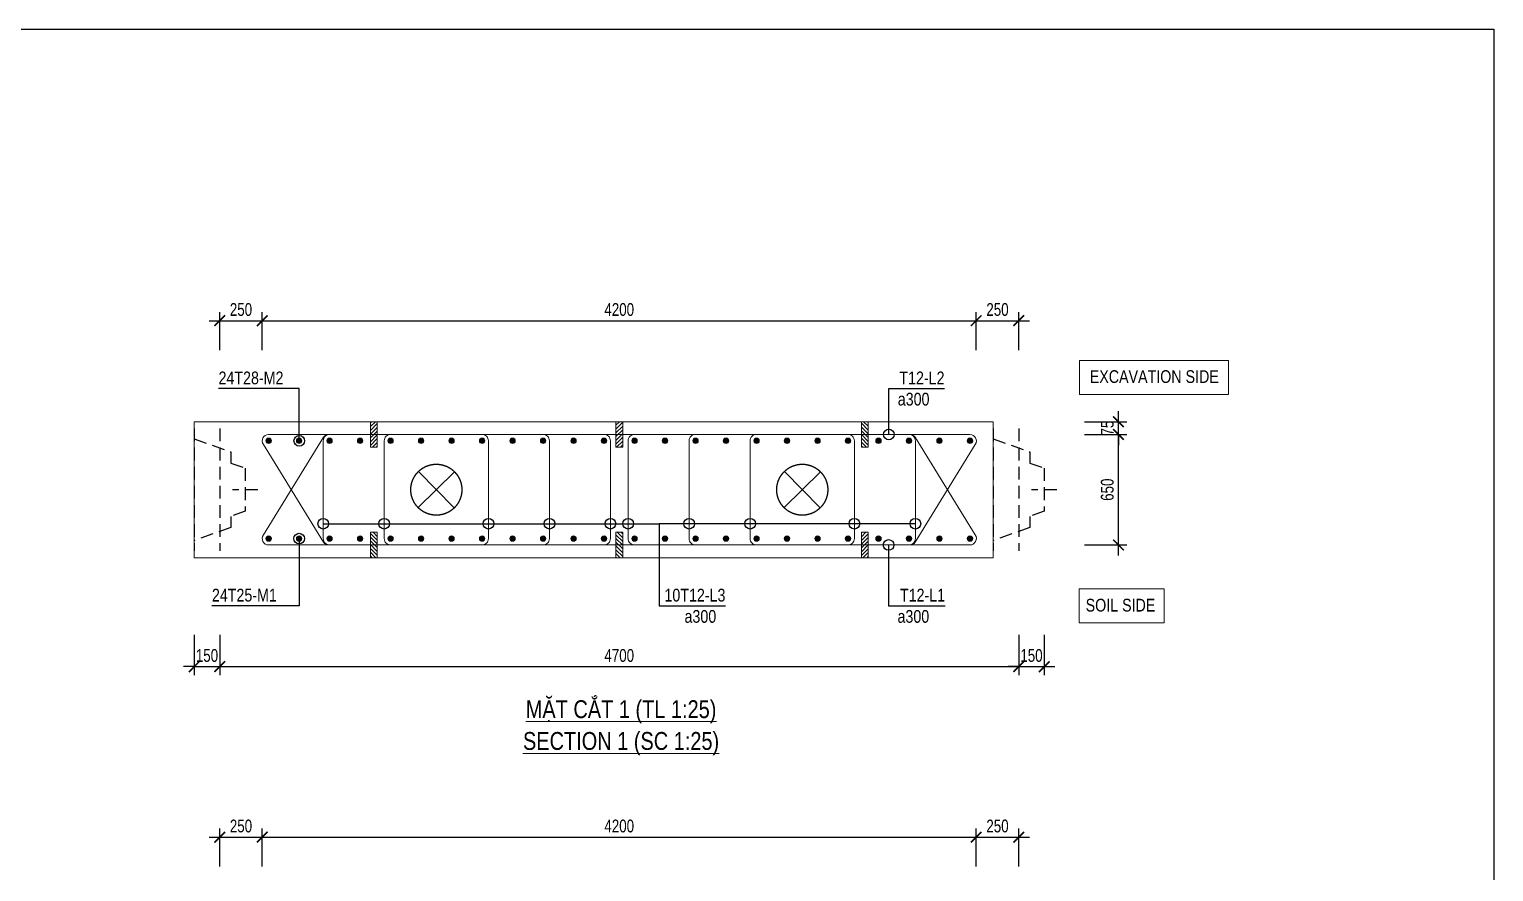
# Model space of a CAD drawing. Header units: millimetres. Extents: x 2746337 to 7547699, y -363432 to 15720.
# Drawn here: x 3010353 to 3044810, y -205081 to -185266 of the extents above; entities that cross this region are included whole.
import ezdxf
from ezdxf.enums import TextEntityAlignment as Align

# ---------------------------------------------------------------- set-up
doc = ezdxf.new("R2010")
doc.units = ezdxf.units.MM
doc.header["$LTSCALE"] = 1200
doc.header["$PDMODE"] = 3
doc.linetypes.add('CENTER', pattern=[2, 1.25, -0.25, 0.25, -0.25])
doc.linetypes.add('HIDDEN', pattern=[0.375, 0.25, -0.125])
for name, color, linetype, lineweight in [('5', 5, 'Continuous', 13), ('BOUND', 3, 'Continuous', 20), ('CWS', 8, 'HIDDEN', 9), ('ENOTE', 2, 'Continuous', 15), ('GRID', 74, 'CENTER', 15), ('K-THUOC', 1, 'Continuous', 18), ('LEADER', 8, 'Continuous', 9), ('MCT', 6, 'Continuous', 20), ('TEXTEN', 3, 'Continuous', 13), ('TEXTMA', 2, 'Continuous', 13), ('TEXTVN', 2, 'Continuous', 20), ('TIE', 4, 'Continuous', 13)]:
    doc.layers.add(name, color=color, linetype=linetype, lineweight=lineweight)
doc.layers.add('CDC.04.HIDDEN', color=8, linetype='HIDDEN')
doc.layers.add('MIE', color=5, linetype='HIDDEN')
doc.styles.add('DB_Arial', font='arial.ttf', dxfattribs={"width": 0.8})
doc.styles.add('SMTEXT', font='arial.ttf', dxfattribs={"width": 0.75})
doc.dimstyles.new('BSV25', dxfattribs={"dimtxt": 300, "dimasz": 250, "dimexe": 200, "dimexo": 0, "dimgap": 108, "dimtad": 1, "dimdec": 0, "dimlfac": 0.25, "dimdsep": 46, "dimtxsty": 'SMTEXT', "dimblk": 'ARCHTICK', "dimcen": 100, "dimdle": 250, "dimclrd": 256, "dimclre": 256, "dimclrt": 2, "dimadec": 0, "dimazin": 0, "dimtfac": 1, "dimtdec": 0, "dimtix": 1, "dimtmove": 2, "dimatfit": 3, "dimfxl": 800, "dimfxlon": 1, "dimtolj": 1, "dimtzin": 0, "dimarcsym": 0})

# ---------------------------------------------------------------- blocks, each defined once
blk = doc.blocks.new('cws800')
at = {"layer": 'CDC.04.HIDDEN'}
for p, q in [((-600, 1440), (-600, -1440)), ((0, 1440), (0, -1440))]:
    blk.add_line(p, q, dxfattribs=at)
for points in [[(0, 1200), (-860, 888), (-860, 627), (-1200, 507), (-1200, -507), (-860, -627), (-860, -888), (0, -1200)], [(-1500, 0), (-900, 0)]]:
    blk.add_lwpolyline(points, dxfattribs=at)
blk = doc.blocks.new('_ArchTick')
at = {"color": 0, "linetype": 'ByBlock', "const_width": 0.15}
blk.add_lwpolyline([(-0.5, -0.5), (0.5, 0.5)], dxfattribs=at)
blk = doc.blocks.new('*D1624')
at = {"layer": 'Defpoints', "color": 0, "transparency": 16777216}
for p in [(3034872, -194796), (3035980, -194796), (3034872, -197396)]:
    blk.add_point(p, dxfattribs=at)
at = {"layer": 'K-THUOC', "lineweight": -2, "transparency": 16777216}
for p, q in [((3035980, -197646), (3035980, -194546)), ((3035180, -194796), (3036180, -194796)), ((3035180, -197396), (3036180, -197396))]:
    blk.add_line(p, q, dxfattribs=at)
at = {"layer": 'K-THUOC', "lineweight": -2, "transparency": 16777216, "xscale": 250, "yscale": 250, "zscale": 250}
for p, rotation in [((3035980, -194796), 90), ((3035980, -197396), 270)]:
    blk.add_blockref('_ArchTick', p, dxfattribs=dict(at, rotation=rotation))
at = {"layer": 'K-THUOC', "color": 2, "transparency": 16777216, "insert": (3035719, -196096), "char_height": 300, "attachment_point": 5, "rotation": 90, "style": 'SMTEXT'}
blk.add_mtext('\\A1;650', dxfattribs=at)
blk = doc.blocks.new('*D1625')
at = {"layer": 'Defpoints', "color": 0, "transparency": 16777216}
for p in [(3034872, -194496), (3035980, -194496), (3034872, -194796)]:
    blk.add_point(p, dxfattribs=at)
at = {"layer": 'K-THUOC', "lineweight": -2, "transparency": 16777216}
for p, q in [((3035980, -194496), (3035980, -194246)), ((3035180, -194496), (3036180, -194496)), ((3035980, -194796), (3035980, -194496)), ((3035180, -194796), (3036180, -194796)), ((3035980, -194796), (3035980, -195046))]:
    blk.add_line(p, q, dxfattribs=at)
at = {"layer": 'K-THUOC', "lineweight": -2, "transparency": 16777216, "xscale": 250, "yscale": 250, "zscale": 250}
for p, rotation in [((3035980, -194496), 270), ((3035980, -194796), 90)]:
    blk.add_blockref('_ArchTick', p, dxfattribs=dict(at, rotation=rotation))
at = {"layer": 'K-THUOC', "color": 2, "transparency": 16777216, "insert": (3035719, -194646), "char_height": 300, "attachment_point": 5, "rotation": 90, "style": 'SMTEXT'}
blk.add_mtext('\\A1;75', dxfattribs=at)
blk = doc.blocks.new('*D1626')
at = {"layer": 'Defpoints', "color": 0, "transparency": 16777216}
for p in [(3014234, -199508), (3014834, -199508), (3014834, -200258)]:
    blk.add_point(p, dxfattribs=at)
at = {"layer": 'K-THUOC', "lineweight": -2, "transparency": 16777216}
for p, q in [((3014234, -199508), (3014234, -200458)), ((3014834, -199508), (3014834, -200458)), ((3014234, -200258), (3013984, -200258)), ((3014234, -200258), (3014834, -200258)), ((3014834, -200258), (3015084, -200258))]:
    blk.add_line(p, q, dxfattribs=at)
at = {"layer": 'K-THUOC', "lineweight": -2, "transparency": 16777216, "xscale": 250, "yscale": 250, "zscale": 250}
blk.add_blockref('_ArchTick', (3014234, -200258), dxfattribs=at)
at = {"layer": 'K-THUOC', "lineweight": -2, "transparency": 16777216, "xscale": 250, "yscale": 250, "zscale": 250, "rotation": 180}
blk.add_blockref('_ArchTick', (3014834, -200258), dxfattribs=at)
at = {"layer": 'K-THUOC', "color": 2, "transparency": 16777216, "insert": (3014534, -199997), "char_height": 300, "attachment_point": 5, "style": 'SMTEXT'}
blk.add_mtext('\\A1;150', dxfattribs=at)
blk = doc.blocks.new('*D1627')
at = {"layer": 'Defpoints', "color": 0, "transparency": 16777216}
for p in [(3033634, -199508), (3034234, -199508), (3034234, -200258)]:
    blk.add_point(p, dxfattribs=at)
at = {"layer": 'K-THUOC', "lineweight": -2, "transparency": 16777216}
for p, q in [((3033634, -199508), (3033634, -200458)), ((3034234, -199508), (3034234, -200458)), ((3033634, -200258), (3033384, -200258)), ((3033634, -200258), (3034234, -200258)), ((3034234, -200258), (3034484, -200258))]:
    blk.add_line(p, q, dxfattribs=at)
at = {"layer": 'K-THUOC', "lineweight": -2, "transparency": 16777216, "xscale": 250, "yscale": 250, "zscale": 250}
blk.add_blockref('_ArchTick', (3033634, -200258), dxfattribs=at)
at = {"layer": 'K-THUOC', "lineweight": -2, "transparency": 16777216, "xscale": 250, "yscale": 250, "zscale": 250, "rotation": 180}
blk.add_blockref('_ArchTick', (3034234, -200258), dxfattribs=at)
at = {"layer": 'K-THUOC', "color": 2, "transparency": 16777216, "insert": (3033934, -199997), "char_height": 300, "attachment_point": 5, "style": 'SMTEXT'}
blk.add_mtext('\\A1;150', dxfattribs=at)
blk = doc.blocks.new('*D1628')
at = {"layer": 'Defpoints', "color": 0, "transparency": 16777216}
for p in [(3015834, -192120), (3014834, -192811), (3015834, -192811)]:
    blk.add_point(p, dxfattribs=at)
at = {"layer": 'K-THUOC', "lineweight": -2, "transparency": 16777216}
for p, q in [((3014834, -192811), (3014834, -191920)), ((3015834, -192811), (3015834, -191920)), ((3014584, -192120), (3016084, -192120))]:
    blk.add_line(p, q, dxfattribs=at)
at = {"layer": 'K-THUOC', "lineweight": -2, "transparency": 16777216, "xscale": 250, "yscale": 250, "zscale": 250, "rotation": 180}
blk.add_blockref('_ArchTick', (3014834, -192120), dxfattribs=at)
at = {"layer": 'K-THUOC', "lineweight": -2, "transparency": 16777216, "xscale": 250, "yscale": 250, "zscale": 250}
blk.add_blockref('_ArchTick', (3015834, -192120), dxfattribs=at)
at = {"layer": 'K-THUOC', "color": 2, "transparency": 16777216, "insert": (3015334, -191859), "char_height": 300, "attachment_point": 5, "style": 'SMTEXT'}
blk.add_mtext('\\A1;250', dxfattribs=at)
blk = doc.blocks.new('*D1629')
at = {"layer": 'Defpoints', "color": 0, "transparency": 16777216}
for p in [(3032633, -192120), (3015834, -192811), (3032633, -192811)]:
    blk.add_point(p, dxfattribs=at)
at = {"layer": 'K-THUOC', "lineweight": -2, "transparency": 16777216}
for p, q in [((3015834, -192811), (3015834, -191920)), ((3032633, -192811), (3032633, -191920)), ((3015584, -192120), (3032883, -192120))]:
    blk.add_line(p, q, dxfattribs=at)
at = {"layer": 'K-THUOC', "lineweight": -2, "transparency": 16777216, "xscale": 250, "yscale": 250, "zscale": 250, "rotation": 180}
blk.add_blockref('_ArchTick', (3015834, -192120), dxfattribs=at)
at = {"layer": 'K-THUOC', "lineweight": -2, "transparency": 16777216, "xscale": 250, "yscale": 250, "zscale": 250}
blk.add_blockref('_ArchTick', (3032633, -192120), dxfattribs=at)
at = {"layer": 'K-THUOC', "color": 2, "transparency": 16777216, "insert": (3024234, -191859), "char_height": 300, "attachment_point": 5, "style": 'SMTEXT'}
blk.add_mtext('\\A1;4200', dxfattribs=at)
blk = doc.blocks.new('*D1630')
at = {"layer": 'Defpoints', "color": 0, "transparency": 16777216}
for p in [(3014834, -199508), (3033634, -199508), (3033634, -200258)]:
    blk.add_point(p, dxfattribs=at)
at = {"layer": 'K-THUOC', "lineweight": -2, "transparency": 16777216}
for p, q in [((3014834, -199508), (3014834, -200458)), ((3033634, -199508), (3033634, -200458)), ((3014584, -200258), (3033884, -200258))]:
    blk.add_line(p, q, dxfattribs=at)
at = {"layer": 'K-THUOC', "lineweight": -2, "transparency": 16777216, "xscale": 250, "yscale": 250, "zscale": 250, "rotation": 180}
blk.add_blockref('_ArchTick', (3014834, -200258), dxfattribs=at)
at = {"layer": 'K-THUOC', "lineweight": -2, "transparency": 16777216, "xscale": 250, "yscale": 250, "zscale": 250}
blk.add_blockref('_ArchTick', (3033634, -200258), dxfattribs=at)
at = {"layer": 'K-THUOC', "color": 2, "transparency": 16777216, "insert": (3024234, -199997), "char_height": 300, "attachment_point": 5, "style": 'SMTEXT'}
blk.add_mtext('\\A1;4700', dxfattribs=at)
blk = doc.blocks.new('*D1631')
at = {"layer": 'Defpoints', "color": 0, "transparency": 16777216}
for p in [(3033634, -192120), (3032633, -192811), (3033634, -192811)]:
    blk.add_point(p, dxfattribs=at)
at = {"layer": 'K-THUOC', "lineweight": -2, "transparency": 16777216}
for p, q in [((3032633, -192811), (3032633, -191920)), ((3033634, -192811), (3033634, -191920)), ((3032383, -192120), (3033884, -192120))]:
    blk.add_line(p, q, dxfattribs=at)
at = {"layer": 'K-THUOC', "lineweight": -2, "transparency": 16777216, "xscale": 250, "yscale": 250, "zscale": 250, "rotation": 180}
blk.add_blockref('_ArchTick', (3032633, -192120), dxfattribs=at)
at = {"layer": 'K-THUOC', "lineweight": -2, "transparency": 16777216, "xscale": 250, "yscale": 250, "zscale": 250}
blk.add_blockref('_ArchTick', (3033634, -192120), dxfattribs=at)
at = {"layer": 'K-THUOC', "color": 2, "transparency": 16777216, "insert": (3033134, -191859), "char_height": 300, "attachment_point": 5, "style": 'SMTEXT'}
blk.add_mtext('\\A1;250', dxfattribs=at)
blk = doc.blocks.new('mct1')
at = {"lineweight": 9}
h = blk.add_hatch(color=256, dxfattribs=at)
h.dxf.hatch_style = 1
h.paths.add_polyline_path([(-16, 0, 1), (16, 0, 1)])
blk.add_circle((0, 0), 16, dxfattribs=at)
blk = doc.blocks.new('tremie')
at = {"layer": 'MIE', "color": 74, "ltscale": 1000}
for p, q in [((424, -424), (-424, 424)), ((424, 424), (-424, -424))]:
    blk.add_line(p, q, dxfattribs=at)
at = {"layer": 'MIE', "ltscale": 500}
blk.add_circle((0, 0), 600, dxfattribs=at)
blk = doc.blocks.new('*D1636')
at = {"layer": 'Defpoints', "color": 0, "transparency": 16777216}
for p in [(3015834, -204269), (3014834, -204960), (3015834, -204960)]:
    blk.add_point(p, dxfattribs=at)
at = {"layer": 'K-THUOC', "lineweight": -2, "transparency": 16777216}
for p, q in [((3014584, -204269), (3016084, -204269)), ((3014834, -204960), (3014834, -204069)), ((3015834, -204960), (3015834, -204069))]:
    blk.add_line(p, q, dxfattribs=at)
at = {"layer": 'K-THUOC', "lineweight": -2, "transparency": 16777216, "xscale": 250, "yscale": 250, "zscale": 250, "rotation": 180}
blk.add_blockref('_ArchTick', (3014834, -204269), dxfattribs=at)
at = {"layer": 'K-THUOC', "lineweight": -2, "transparency": 16777216, "xscale": 250, "yscale": 250, "zscale": 250}
blk.add_blockref('_ArchTick', (3015834, -204269), dxfattribs=at)
at = {"layer": 'K-THUOC', "color": 2, "transparency": 16777216, "insert": (3015334, -204008), "char_height": 300, "attachment_point": 5, "style": 'SMTEXT'}
blk.add_mtext('\\A1;250', dxfattribs=at)
blk = doc.blocks.new('*D1637')
at = {"layer": 'Defpoints', "color": 0, "transparency": 16777216}
for p in [(3032633, -204269), (3015834, -204960), (3032633, -204960)]:
    blk.add_point(p, dxfattribs=at)
at = {"layer": 'K-THUOC', "lineweight": -2, "transparency": 16777216}
for p, q in [((3015584, -204269), (3032883, -204269)), ((3015834, -204960), (3015834, -204069)), ((3032633, -204960), (3032633, -204069))]:
    blk.add_line(p, q, dxfattribs=at)
at = {"layer": 'K-THUOC', "lineweight": -2, "transparency": 16777216, "xscale": 250, "yscale": 250, "zscale": 250, "rotation": 180}
blk.add_blockref('_ArchTick', (3015834, -204269), dxfattribs=at)
at = {"layer": 'K-THUOC', "lineweight": -2, "transparency": 16777216, "xscale": 250, "yscale": 250, "zscale": 250}
blk.add_blockref('_ArchTick', (3032633, -204269), dxfattribs=at)
at = {"layer": 'K-THUOC', "color": 2, "transparency": 16777216, "insert": (3024234, -204008), "char_height": 300, "attachment_point": 5, "style": 'SMTEXT'}
blk.add_mtext('\\A1;4200', dxfattribs=at)
blk = doc.blocks.new('*D1639')
at = {"layer": 'Defpoints', "color": 0, "transparency": 16777216}
for p in [(3033634, -204269), (3032633, -204960), (3033634, -204960)]:
    blk.add_point(p, dxfattribs=at)
at = {"layer": 'K-THUOC', "lineweight": -2, "transparency": 16777216}
for p, q in [((3032383, -204269), (3033884, -204269)), ((3032633, -204960), (3032633, -204069)), ((3033634, -204960), (3033634, -204069))]:
    blk.add_line(p, q, dxfattribs=at)
at = {"layer": 'K-THUOC', "lineweight": -2, "transparency": 16777216, "xscale": 250, "yscale": 250, "zscale": 250, "rotation": 180}
blk.add_blockref('_ArchTick', (3032633, -204269), dxfattribs=at)
at = {"layer": 'K-THUOC', "lineweight": -2, "transparency": 16777216, "xscale": 250, "yscale": 250, "zscale": 250}
blk.add_blockref('_ArchTick', (3033634, -204269), dxfattribs=at)
at = {"layer": 'K-THUOC', "color": 2, "transparency": 16777216, "insert": (3033134, -204008), "char_height": 300, "attachment_point": 5, "style": 'SMTEXT'}
blk.add_mtext('\\A1;250', dxfattribs=at)
blk = doc.blocks.new('sp')
at = {"layer": '5', "lineweight": 20}
h = blk.add_hatch(dxfattribs=at)
h.set_pattern_fill('ANSI31', color=256, scale=500)
h.set_pattern_definition([(45, (0, 0), (-44.194, 44.194), [])])
h.paths.add_polyline_path([(80, 300), (-80, 300), (-80, -300), (80, -300)])
blk.add_lwpolyline([(-80, -300), (80, -300), (80, 300), (-80, 300)], close=True, dxfattribs=at)

msp = doc.modelspace()

# ---------------------------------------------------------------- linework, layer by layer
msp.add_lwpolyline([(2951292.7, -185266.4), (3044810, -185266.4), (3044810, -262418.8), (2951292.7, -262418.8)], close=True)
at = {"layer": 'BOUND'}
msp.add_lwpolyline([(3014234.4, -197696.1), (3033034.4, -197696.1), (3033034.4, -194496.1), (3014234.4, -194496.1)], close=True, dxfattribs=at)
at = {"layer": 'ENOTE'}
for points in [[(3035066.5, -193053.5), (3038566.5, -193053.5), (3038566.5, -193853.5), (3035066.5, -193853.5)], [(3035055.8, -198430.1), (3037055.8, -198430.1), (3037055.8, -199230.1), (3035055.8, -199230.1)]]:
    msp.add_lwpolyline(points, close=True, dxfattribs=at)
at = {"layer": 'TIE', "lineweight": 20}
for points in [[(3017396.2, -194796.1, 0.244599), (3017273.4, -194860), (3015861.6, -197160, 0.6069433), (3015984.4, -197396.1), (3032487, -197396.1, 0.6069433), (3032609.8, -197160), (3031198, -194860, 0.244599), (3031075.2, -194796.1), (3027896.7, -194796.1)], [(3027896.7, -197396.1), (3031075.2, -197396.1, 0.244599), (3031198, -197332.2), (3032609.8, -195032.2, 0.6069433), (3032487, -194796.1), (3015984.4, -194796.1, 0.6069433), (3015861.6, -195032.2), (3017273.4, -197332.2, 0.244599), (3017396.2, -197396.1)]]:
    msp.add_lwpolyline(points, format="xyb", dxfattribs=at)
at = {"layer": 'TIE'}
for points in [[(3017869.4, -197396.1), (3017419.4, -197396.1, -0.4142136), (3017269.4, -197246.1), (3017269.4, -194946.1, -0.4142136), (3017419.4, -194796.1), (3017869.4, -194796.1)], [(3019304.4, -197396.1), (3018854.4, -197396.1, -0.4142136), (3018704.4, -197246.1), (3018704.4, -194946.1, -0.4142136), (3018854.4, -194796.1), (3019304.4, -194796.1)], [(3020556.9, -197396.1), (3021006.9, -197396.1, 0.4142136), (3021156.9, -197246.1), (3021156.9, -194946.1, 0.4142136), (3021006.9, -194796.1), (3020556.9, -194796.1)], [(3021991.9, -197396.1), (3022441.9, -197396.1, 0.4142136), (3022591.9, -197246.1), (3022591.9, -194946.1, 0.4142136), (3022441.9, -194796.1), (3021991.9, -194796.1)], [(3023426.9, -197396.1), (3023876.9, -197396.1, 0.4142136), (3024026.9, -197246.1), (3024026.9, -194946.1, 0.4142136), (3023876.9, -194796.1), (3023426.9, -194796.1)], [(3025044.4, -197396.1), (3024594.4, -197396.1, -0.4142136), (3024444.4, -197246.1), (3024444.4, -194946.1, -0.4142136), (3024594.4, -194796.1), (3025044.4, -194796.1)], [(3026479.4, -197396.1), (3026029.4, -197396.1, -0.4142136), (3025879.4, -197246.1), (3025879.4, -194946.1, -0.4142136), (3026029.4, -194796.1), (3026479.4, -194796.1)], [(3027914.5, -197396.1), (3027464.5, -197396.1, -0.4142136), (3027314.5, -197246.1), (3027314.5, -194946.1, -0.4142136), (3027464.5, -194796.1), (3027914.5, -194796.1)], [(3029167, -197396.1), (3029617, -197396.1, 0.4142136), (3029767, -197246.1), (3029767, -194946.1, 0.4142136), (3029617, -194796.1), (3029167, -194796.1)], [(3030602, -197396.1), (3031052, -197396.1, 0.4142136), (3031202, -197246.1), (3031202, -194946.1, 0.4142136), (3031052, -194796.1), (3030602, -194796.1)]]:
    msp.add_lwpolyline(points, format="xyb", dxfattribs=at)

# ---------------------------------------------------------------- block references
at = {"layer": 'CWS', "xscale": -1}
for p in [(3014234.4, -196096.1), (3033034.4, -196096.1)]:
    msp.add_blockref('cws800', p, dxfattribs=at)
at = {"layer": 'ENOTE'}
for p in [(3018459, -194796.1), (3024235.7, -194796.1)]:
    msp.add_blockref('sp', p, dxfattribs=at)
at = {"layer": 'ENOTE', "xscale": -1}
msp.add_blockref('sp', (3030012.4, -194796.1), dxfattribs=at)
at = {"layer": 'ENOTE', "xscale": -1, "rotation": 180}
for p in [(3018459, -197396.1), (3024235.7, -197396.1)]:
    msp.add_blockref('sp', p, dxfattribs=at)
at = {"layer": 'ENOTE', "rotation": 180}
msp.add_blockref('sp', (3030012.4, -197396.1), dxfattribs=at)
at = {"layer": 'GRID', "rotation": 269.672406155841}
for p in [(3019930.7, -196096.1), (3028540.7, -196096.1)]:
    msp.add_blockref('tremie', p, dxfattribs=at)
at = {"layer": 'MCT', "xscale": -4, "yscale": 4, "zscale": 4, "rotation": 180}
for p in [(3015984.4, -194946.1), (3016701.9, -194946.1), (3017419.4, -194946.1), (3018136.9, -194946.1), (3018854.4, -194946.1), (3019571.9, -194946.1), (3020289.4, -194946.1), (3021006.9, -194946.1), (3021724.4, -194946.1), (3022441.9, -194946.1), (3023159.4, -194946.1), (3023876.9, -194946.1), (3024594.4, -194946.1), (3025311.9, -194946.1), (3026029.4, -194946.1), (3026746.9, -194946.1), (3027464.5, -194946.1), (3028182, -194946.1), (3028899.5, -194946.1), (3029617, -194946.1), (3030334.5, -194946.1), (3031052, -194946.1), (3031769.5, -194946.1), (3032487, -194946.1)]:
    msp.add_blockref('mct1', p, dxfattribs=at)
at = {"layer": 'MCT', "xscale": 4, "yscale": 4, "zscale": 4}
for p in [(3015984.4, -197246.1), (3016701.9, -197246.1), (3017419.4, -197246.1), (3018136.9, -197246.1), (3018854.4, -197246.1), (3019571.9, -197246.1), (3020289.4, -197246.1), (3021006.9, -197246.1), (3021724.4, -197246.1), (3022441.9, -197246.1), (3023159.4, -197246.1), (3023876.9, -197246.1), (3024594.4, -197246.1), (3025311.9, -197246.1), (3026029.4, -197246.1), (3026746.9, -197246.1), (3027464.5, -197246.1), (3028182, -197246.1), (3028899.5, -197246.1), (3029617, -197246.1), (3030334.5, -197246.1), (3031052, -197246.1), (3031769.5, -197246.1), (3032487, -197246.1)]:
    msp.add_blockref('mct1', p, dxfattribs=at)

# ---------------------------------------------------------------- texts
at = {"layer": 'TEXTEN', "style": 'DB_Arial', "width": 0.8}
for s, p in [('T12-L2', (3031887.6, -193616.1)), ('10T12-L3', (3026732.9, -198726.1)), ('T12-L1', (3031902, -198726.1)), ('a300', (3026516.3, -199226.1))]:
    msp.add_text(s, height=300, dxfattribs=at).set_placement(p, align=Align.RIGHT)
for p in [(3030788.2, -194116.1), (3030782, -199226.1)]:
    msp.add_text('a300', height=300, dxfattribs=at).set_placement(p)
at = {"layer": 'TEXTMA', "style": 'DB_Arial', "width": 0.8}
for s, p in [('24T28-M2', (3014805.6, -193616.1)), ('24T25-M1', (3014650.4, -198726.1))]:
    msp.add_text(s, height=300, dxfattribs=at).set_placement(p)
at = {"layer": 'TEXTVN', "style": 'DB_Arial', "width": 0.8}
msp.add_text('EXCAVATION SIDE', height=300, dxfattribs=at).set_placement((3035305.6, -193585.2))
msp.add_text('SOIL SIDE', height=300, dxfattribs=at).set_placement((3036848, -198961.8), align=Align.RIGHT)
for s, p in [('%%UMẶT CẮT 1 (TL 1:25)', (3024277.5, -201257.9)), ('%%USECTION 1 (SC 1:25)', (3024277.5, -202057.9))]:
    msp.add_text(s, height=420, rotation=360, dxfattribs=at).set_placement(p, align=Align.MIDDLE)

# ---------------------------------------------------------------- dimensions: what is measured, and where the dimension line sits
at = {"layer": 'K-THUOC'}
for base, p1, p2, picture, middle in [((3015834.4, -192120), (3014834.4, -192811), (3015834.4, -192811), '*D1628', (3015334.4, -191858.8)), ((3032633, -192120), (3015834.4, -192811), (3032633, -192811), '*D1629', (3024233.7, -191858.8)), ((3033634.4, -192120), (3032633, -192811), (3033634.4, -192811), '*D1631', (3033133.7, -191858.8)), ((3014834.4, -200257.9), (3014234.4, -199507.9), (3014834.4, -199507.9), '*D1626', (3014534.4, -199996.8)), ((3033634.4, -200257.9), (3014834.4, -199507.9), (3033634.4, -199507.9), '*D1630', (3024234.4, -199996.8)), ((3034234.4, -200257.9), (3033634.4, -199507.9), (3034234.4, -199507.9), '*D1627', (3033934.4, -199996.8)), ((3015834.4, -204269), (3014834.4, -204960.1), (3015834.4, -204960.1), '*D1636', (3015334.4, -204007.9)), ((3032633, -204269), (3015834.4, -204960.1), (3032633, -204960.1), '*D1637', (3024233.7, -204007.9)), ((3033634.4, -204269), (3032633, -204960.1), (3033634.4, -204960.1), '*D1639', (3033133.7, -204007.9))]:
    dim = msp.add_linear_dim(base=base, p1=p1, p2=p2, dimstyle='BSV25', dxfattribs=at)
    dim.commit()
    dim.dimension.update_dxf_attribs({"geometry": picture, "text_midpoint": middle})
for base, p1, p2, picture, middle in [((3035979.7, -194496.1), (3034871.7, -194796.1), (3034871.7, -194496.1), '*D1625', (3035719.2, -194646.1)), ((3035979.7, -194796.1), (3034871.7, -197396.1), (3034871.7, -194796.1), '*D1624', (3035718.5, -196096.1))]:
    dim = msp.add_linear_dim(base=base, p1=p1, p2=p2, angle=90, dimstyle='BSV25', dxfattribs=at)
    dim.commit()
    dim.dimension.update_dxf_attribs({"geometry": picture, "text_midpoint": middle})

# ---------------------------------------------------------------- leaders
at = {"layer": 'LEADER'}
for points in [[(3016705.6, -194946.1), (3016705.6, -193716.1), (3014805.6, -193716.1)], [(3030578.2, -194796.1), (3030578.2, -193716.1), (3031887.6, -193716.1)], [(3017269.4, -196896.1), (3025171.7, -196896.1), (3025171.7, -198826.1), (3026733.3, -198826.1)], [(3018704.4, -196896.1), (3025171.7, -196896.1), (3025171.7, -198826.1)], [(3021156.9, -196896.1), (3025171.7, -196896.1), (3025171.7, -198826.1)], [(3022591.9, -196896.1), (3025171.7, -196896.1), (3025171.7, -198826.1), (3026733.3, -198826.1)], [(3024026.9, -196896.1), (3025171.7, -196896.1), (3025171.7, -198826.1), (3026733.3, -198826.1)], [(3024444.4, -196896.1), (3025171.7, -196896.1), (3025171.7, -198826.1)], [(3024444.4, -196896.1), (3025171.7, -196896.1), (3025171.7, -198826.1)], [(3025879.4, -196896.1), (3025171.7, -196896.1), (3025171.7, -198826.1), (3026733.3, -198826.1)], [(3027314.5, -196896.1), (3025171.7, -196896.1), (3025171.7, -198826.1), (3026733.3, -198826.1)], [(3031202, -196896.1), (3025171.7, -196896.1), (3025171.7, -198826.1), (3026733.3, -198826.1)], [(3029767, -196896.1), (3025171.7, -196896.1), (3025171.7, -198826.1)], [(3016701.7, -197246.1), (3016701.7, -198826.1), (3014650.4, -198826.1)], [(3030572, -197396.1), (3030572, -198826.1), (3031902, -198826.1)]]:
    msp.add_leader(points, dimstyle='BSV25', override={"dimldrblk": 'Origin'}, dxfattribs=at)

doc.saveas('drawing.dxf')
